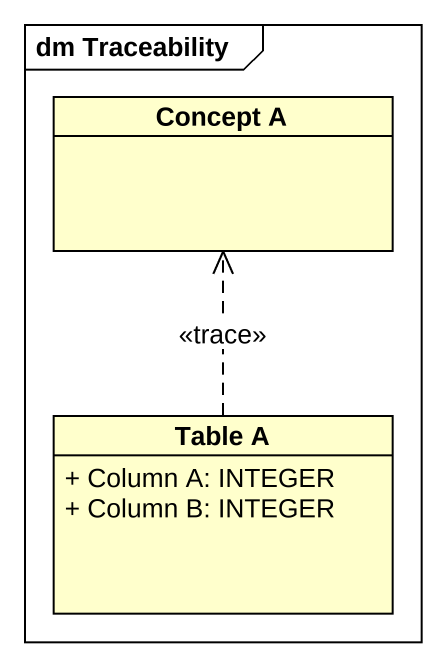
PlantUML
@startuml
mainframe dm Traceability
hide circle
hide empty members
skinparam classAttributeIconSize 0
class "Concept A" as Concept_A
class "Table A" as Table_A {
  + Column A: INTEGER
  + Column B: INTEGER
}
Table_A .up.> Concept_A : <<trace>>
@enduml
